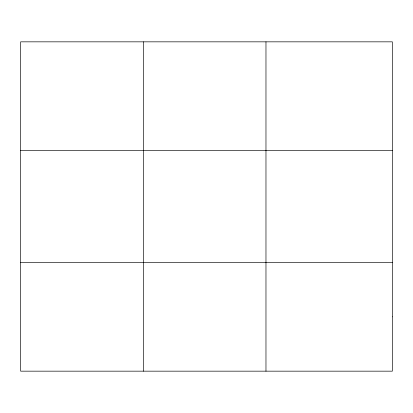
<?xml version="1.0" encoding="UTF-8"?>
<svg xmlns="http://www.w3.org/2000/svg" width="413" height="413" viewBox="0 0 413 413"><rect width="100%" height="100%" fill="white"/><g stroke="black" fill="none" stroke-linecap="round" stroke-linejoin="round"><path stroke-width="0.62" d="M143.311 41.837L143.311 371.163M265.972 41.837L265.972 371.163M20.65 150.513L392.35 150.513M20.65 262.487L392.35 262.487M392.35 316.823L392.35 371.163L20.65 371.163L20.65 41.837L392.35 41.837L392.35 316.823"/></g></svg>
